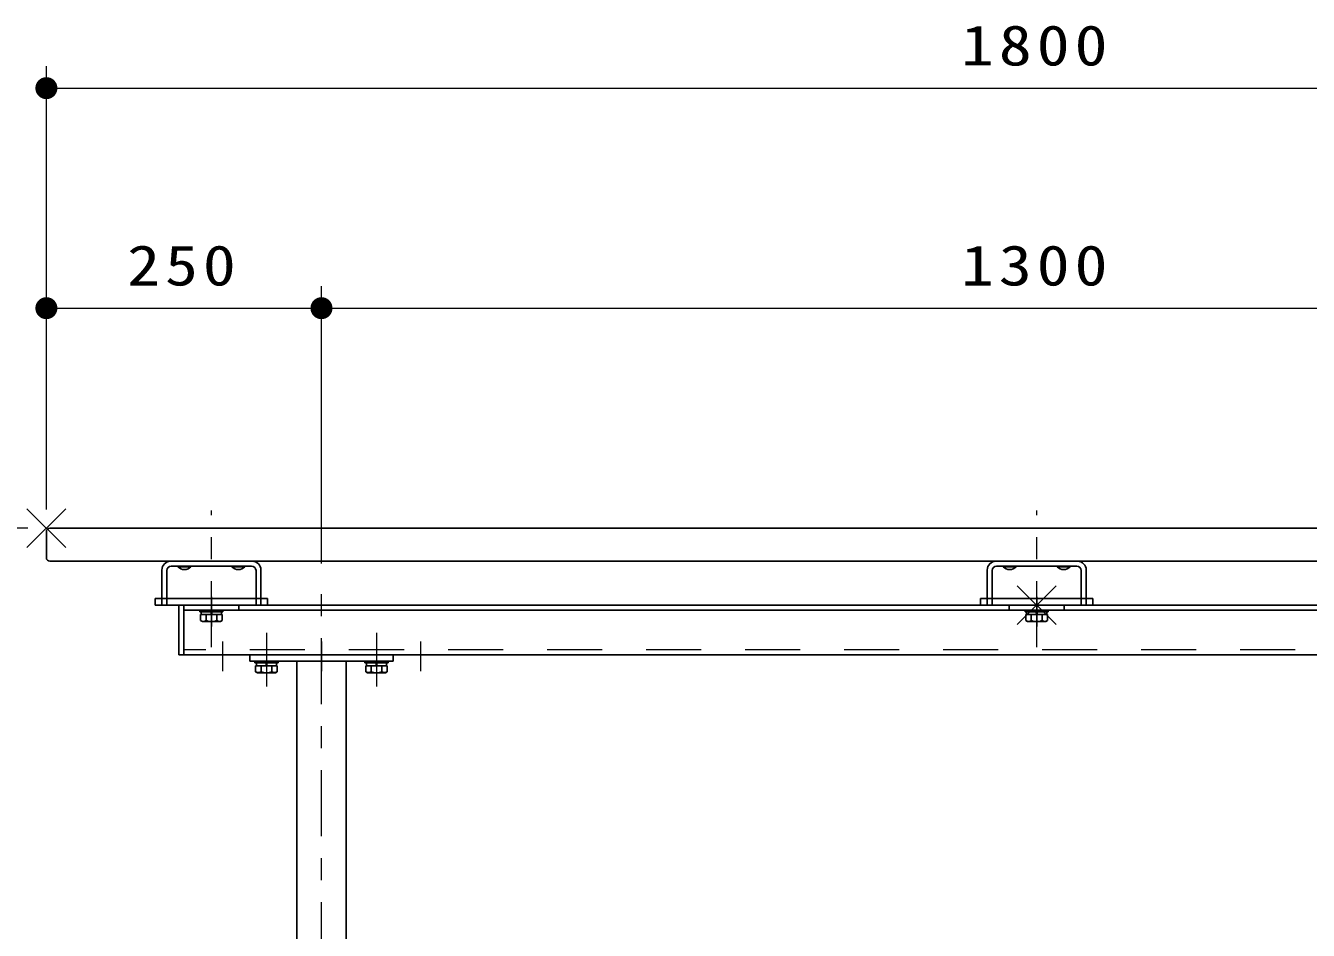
# Model space of a CAD drawing. Units: millimetres at full size, sheet at 1:20. Extents: x -7700 to 0, y 0 to 5340.
# Drawn here: x -5840 to -4675, y 2221 to 3043 of the extents above; entities that cross this region are included whole.
import ezdxf

# ---------------------------------------------------------------- set-up
doc = ezdxf.new("R2010")
doc.units = ezdxf.units.MM
doc.header["$LTSCALE"] = 20
doc.linetypes.add('USER1', pattern=[4.5, 2.5, -2])
doc.linetypes.add('USER2', pattern=[6, 3, -1, 1, -1])
doc.layers.add('layer1', color=7, linetype='Continuous', lineweight=25)
doc.styles.add('ＭＳ ゴシック', font='')
doc.styles.get('ＭＳ ゴシック').set_extended_font_data('MS Gothic')

# ---------------------------------------------------------------- blocks, each defined once
blk = doc.blocks.new('x')
at = {"color": 0, "linetype": 'Continuous', "lineweight": -2}
for p, q in [((-0.884, -0.884), (0.884, 0.884)), ((0.884, -0.884), (-0.884, 0.884))]:
    blk.add_line(p, q, dxfattribs=at)
blk = doc.blocks.new('filled_dot')
at = {"color": 0, "linetype": 'Continuous', "lineweight": -2, "const_width": 1.25}
blk.add_lwpolyline([(-0.625, 0, 1), (0.625, 0, 1)], format="xyb", close=True, dxfattribs=at)

msp = doc.modelspace()

# ---------------------------------------------------------------- linework, layer by layer
at = {"layer": 'layer1', "lineweight": 13}
for p, q in [((-5821.55, 2603.39), (-5821.55, 3006.39)), ((-5821.55, 2986.39), (-4021.55, 2986.39)), ((-5571.55, 2554.33), (-5571.55, 2806.39)), ((-5821.55, 2786.39), (-5571.55, 2786.39)), ((-5571.55, 2786.39), (-4271.55, 2786.39)), ((-5838.55, 2586.39), (-6441.55, 2586.39))]:
    msp.add_line(p, q, dxfattribs=at)
at = {"layer": 'layer1', "color": 40, "linetype": 'USER2', "lineweight": 13}
for p, q in [((-5671.55, 2478.27), (-5671.55, 2602.38)), ((-4921.55, 2478.27), (-4921.55, 2602.38))]:
    msp.add_line(p, q, dxfattribs=at)
at = {"layer": 'layer1', "color": 40}
for p, q in [((-5821.55, 2559.39), (-5821.55, 2583.39)), ((-5818.55, 2586.39), (-4024.55, 2586.39)), ((-5818.55, 2556.39), (-4024.55, 2556.39)), ((-5708.55, 2556.39), (-5634.55, 2556.39)), ((-4958.55, 2556.39), (-4884.55, 2556.39)), ((-5716.55, 2516.39), (-5716.55, 2548.39)), ((-5712.05, 2516.39), (-5712.05, 2547.89)), ((-5708.05, 2551.89), (-5635.05, 2551.89)), ((-5690.15, 2551.89), (-5701.95, 2551.89)), ((-5701.95, 2551.89), (-5701.95, 2551.39)), ((-5690.15, 2551.39), (-5701.95, 2551.39)), ((-5690.15, 2551.89), (-5690.15, 2551.39)), ((-5641.15, 2551.89), (-5652.95, 2551.89)), ((-5652.95, 2551.89), (-5652.95, 2551.39)), ((-5641.15, 2551.39), (-5652.95, 2551.39)), ((-5641.15, 2551.89), (-5641.15, 2551.39)), ((-5631.05, 2516.39), (-5631.05, 2547.89)), ((-5626.55, 2516.39), (-5626.55, 2548.39)), ((-4966.55, 2516.39), (-4966.55, 2548.39)), ((-4962.05, 2516.39), (-4962.05, 2547.89)), ((-4958.05, 2551.89), (-4885.05, 2551.89)), ((-4940.15, 2551.89), (-4951.95, 2551.89)), ((-4951.95, 2551.89), (-4951.95, 2551.39)), ((-4940.15, 2551.39), (-4951.95, 2551.39)), ((-4940.15, 2551.89), (-4940.15, 2551.39)), ((-4891.15, 2551.89), (-4902.95, 2551.89)), ((-4902.95, 2551.89), (-4902.95, 2551.39)), ((-4891.15, 2551.39), (-4902.95, 2551.39)), ((-4891.15, 2551.89), (-4891.15, 2551.39)), ((-4881.05, 2516.39), (-4881.05, 2547.89)), ((-4876.55, 2516.39), (-4876.55, 2548.39)), ((-5620.55, 2522.39), (-5722.55, 2522.39)), ((-5722.55, 2516.39), (-5722.55, 2522.39)), ((-5620.55, 2516.39), (-5620.55, 2522.39)), ((-4870.55, 2522.39), (-4972.55, 2522.39)), ((-4972.55, 2516.39), (-4972.55, 2522.39)), ((-4870.55, 2516.39), (-4870.55, 2522.39)), ((-5620.55, 2516.39), (-5722.55, 2516.39)), ((-4870.55, 2516.39), (-4972.55, 2516.39))]:
    msp.add_line(p, q, dxfattribs=at)
at = {"layer": 'layer1', "linetype": 'USER2', "lineweight": 13}
msp.add_line((-5571.55, 2186.39), (-5571.55, 2534.33), dxfattribs=at)
at = {"layer": 'layer1', "color": 140, "linetype": 'USER2', "lineweight": 13}
for p, q in [((-5671.55, 2523.89), (-5671.55, 2497.07)), ((-4921.55, 2523.89), (-4921.55, 2497.07)), ((-5661.55, 2483.39), (-5661.55, 2456.57)), ((-5621.55, 2491.29), (-5621.55, 2442.53)), ((-5621.55, 2483.39), (-5621.55, 2456.57)), ((-5571.55, 2483.39), (-5571.55, 2456.57)), ((-5521.55, 2491.29), (-5521.55, 2442.53)), ((-5521.55, 2483.39), (-5521.55, 2456.57)), ((-5481.55, 2483.39), (-5481.55, 2456.57))]:
    msp.add_line(p, q, dxfattribs=at)
at = {"layer": 'layer1', "color": 140}
for p, q in [((-5701.05, 2471.39), (-5701.05, 2516.39)), ((-5701.05, 2516.39), (-4142.05, 2516.39)), ((-5696.55, 2471.39), (-5696.55, 2516.39)), ((-5696.55, 2511.89), (-4146.55, 2511.89)), ((-5646.55, 2511.89), (-5646.55, 2516.39)), ((-4946.55, 2511.89), (-4946.55, 2516.39)), ((-4896.55, 2511.89), (-4896.55, 2516.39)), ((-4142.05, 2471.39), (-5701.05, 2471.39)), ((-5636.55, 2471.39), (-5506.55, 2471.39)), ((-5636.55, 2471.39), (-5636.55, 2465.39)), ((-5506.55, 2471.39), (-5506.55, 2465.39)), ((-5506.55, 2465.39), (-5636.55, 2465.39)), ((-5594.05, 2465.39), (-5594.05, 1936.39)), ((-5549.05, 2465.39), (-5549.05, 1936.39))]:
    msp.add_line(p, q, dxfattribs=at)
at = {"layer": 'layer1', "color": 121}
for p, q in [((-5682.05, 2511.89), (-5661.05, 2511.89)), ((-5682.05, 2511.89), (-5682.05, 2510.39)), ((-5682.05, 2510.39), (-5661.05, 2510.39)), ((-5661.73, 2507.89), (-5681.36, 2507.89)), ((-5681.36, 2507.89), (-5681.36, 2502.39)), ((-5680.75, 2510.39), (-5680.75, 2507.89)), ((-5662.35, 2510.39), (-5680.75, 2510.39)), ((-5662.35, 2507.89), (-5680.75, 2507.89)), ((-5676.45, 2507.89), (-5676.45, 2502.39)), ((-5672.22, 2510.39), (-5671.55, 2507.89)), ((-5671.55, 2510.39), (-5670.88, 2507.89)), ((-5666.64, 2507.89), (-5666.64, 2502.39)), ((-5662.35, 2510.39), (-5662.35, 2507.89)), ((-5661.73, 2507.89), (-5661.73, 2502.39)), ((-5661.05, 2510.39), (-5661.05, 2511.89)), ((-4932.05, 2511.89), (-4911.05, 2511.89)), ((-4932.05, 2511.89), (-4932.05, 2510.39)), ((-4932.05, 2510.39), (-4911.05, 2510.39)), ((-4911.73, 2507.89), (-4931.36, 2507.89)), ((-4931.36, 2507.89), (-4931.36, 2502.39)), ((-4930.75, 2510.39), (-4930.75, 2507.89)), ((-4912.35, 2510.39), (-4930.75, 2510.39)), ((-4912.35, 2507.89), (-4930.75, 2507.89)), ((-4926.45, 2507.89), (-4926.45, 2502.39)), ((-4922.22, 2510.39), (-4921.55, 2507.89)), ((-4921.55, 2510.39), (-4920.88, 2507.89)), ((-4916.64, 2507.89), (-4916.64, 2502.39)), ((-4912.35, 2510.39), (-4912.35, 2507.89)), ((-4911.73, 2507.89), (-4911.73, 2502.39)), ((-4911.05, 2510.39), (-4911.05, 2511.89)), ((-5681.36, 2502.39), (-5679.8, 2501.49)), ((-5663.3, 2501.49), (-5679.8, 2501.49)), ((-5661.73, 2502.39), (-5663.3, 2501.49)), ((-4931.36, 2502.39), (-4929.8, 2501.49)), ((-4913.3, 2501.49), (-4929.8, 2501.49)), ((-4911.73, 2502.39), (-4913.3, 2501.49)), ((-5632.05, 2465.39), (-5611.05, 2465.39)), ((-5632.05, 2465.39), (-5632.05, 2463.89)), ((-5632.05, 2463.89), (-5611.05, 2463.89)), ((-5611.73, 2461.39), (-5631.36, 2461.39)), ((-5631.36, 2461.39), (-5631.36, 2455.89)), ((-5630.75, 2463.89), (-5630.75, 2461.39)), ((-5612.35, 2463.89), (-5630.75, 2463.89)), ((-5612.35, 2461.39), (-5630.75, 2461.39)), ((-5626.45, 2461.39), (-5626.45, 2455.89)), ((-5622.22, 2463.89), (-5621.55, 2461.39)), ((-5621.55, 2463.89), (-5620.88, 2461.39)), ((-5616.64, 2461.39), (-5616.64, 2455.89)), ((-5612.35, 2463.89), (-5612.35, 2461.39)), ((-5611.73, 2461.39), (-5611.73, 2455.89)), ((-5611.05, 2463.89), (-5611.05, 2465.39)), ((-5532.05, 2465.39), (-5511.05, 2465.39)), ((-5532.05, 2465.39), (-5532.05, 2463.89)), ((-5532.05, 2463.89), (-5511.05, 2463.89)), ((-5511.73, 2461.39), (-5531.36, 2461.39)), ((-5531.36, 2461.39), (-5531.36, 2455.89)), ((-5530.75, 2463.89), (-5530.75, 2461.39)), ((-5512.35, 2463.89), (-5530.75, 2463.89)), ((-5512.35, 2461.39), (-5530.75, 2461.39)), ((-5526.45, 2461.39), (-5526.45, 2455.89)), ((-5522.22, 2463.89), (-5521.55, 2461.39)), ((-5521.55, 2463.89), (-5520.88, 2461.39)), ((-5516.64, 2461.39), (-5516.64, 2455.89)), ((-5512.35, 2463.89), (-5512.35, 2461.39)), ((-5511.73, 2461.39), (-5511.73, 2455.89)), ((-5511.05, 2463.89), (-5511.05, 2465.39)), ((-5631.36, 2455.89), (-5629.8, 2454.99)), ((-5613.3, 2454.99), (-5629.8, 2454.99)), ((-5611.73, 2455.89), (-5613.3, 2454.99)), ((-5531.36, 2455.89), (-5529.8, 2454.99)), ((-5513.3, 2454.99), (-5529.8, 2454.99)), ((-5511.73, 2455.89), (-5513.3, 2454.99))]:
    msp.add_line(p, q, dxfattribs=at)
at = {"layer": 'layer1', "color": 140, "linetype": 'USER1', "lineweight": 13}
msp.add_line((-4146.55, 2475.89), (-5696.55, 2475.89), dxfattribs=at)
at = {"layer": 'layer1', "color": 40}
for centre, radius, start, end in [((-5818.55, 2583.39), 3, 90, 180), ((-5818.55, 2559.39), 3, 180, 270), ((-5708.55, 2548.39), 8, 90, 180), ((-5634.55, 2548.39), 8, 0, 90), ((-4958.55, 2548.39), 8, 90, 180), ((-4884.55, 2548.39), 8, 0, 90), ((-5708.05, 2547.89), 4, 90, 180), ((-5696.05, 2556.78), 7.99, 222.43594, 317.56406), ((-5647.05, 2556.78), 7.99, 222.43594, 317.56406), ((-5635.05, 2547.89), 4, 0, 90), ((-4958.05, 2547.89), 4, 90, 180), ((-4946.05, 2556.78), 7.99, 222.43594, 317.56406), ((-4897.05, 2556.78), 7.99, 222.43594, 317.56406), ((-4885.05, 2547.89), 4, 0, 90)]:
    msp.add_arc(centre, radius, start, end, dxfattribs=at)
at = {"layer": 'layer1', "color": 121}
for centre, radius, start, end in [((-5678.91, 2506.64), 4.91, 240.00001, 299.99999), ((-5671.55, 2515.27), 13.78, 249.136, 290.864), ((-5664.19, 2506.64), 4.91, 240.00001, 299.99999), ((-4928.91, 2506.64), 4.91, 240.00001, 299.99999), ((-4921.55, 2515.27), 13.78, 249.136, 290.864), ((-4914.19, 2506.64), 4.91, 240.00001, 299.99999), ((-5628.91, 2460.14), 4.91, 240.00001, 299.99999), ((-5621.55, 2468.77), 13.78, 249.136, 290.864), ((-5614.19, 2460.14), 4.91, 240.00001, 299.99999), ((-5528.91, 2460.14), 4.91, 240.00001, 299.99999), ((-5521.55, 2468.77), 13.78, 249.136, 290.864), ((-5514.19, 2460.14), 4.91, 240.00001, 299.99999)]:
    msp.add_arc(centre, radius, start, end, dxfattribs=at)

# ---------------------------------------------------------------- block references
at = {"layer": 'layer1', "lineweight": 13, "xscale": 8, "yscale": 8}
for p in [(-5821.55, 2986.39), (-5821.55, 2786.39), (-5571.55, 2786.39)]:
    msp.add_blockref('filled_dot', p, dxfattribs=at)
at = {"layer": 'layer1', "lineweight": 13, "xscale": 8, "yscale": 8, "rotation": 180}
msp.add_blockref('filled_dot', (-5571.55, 2786.39), dxfattribs=at)
at = {"layer": 'layer1', "xscale": 20, "yscale": 20}
msp.add_blockref('x', (-5821.55, 2586.39), dxfattribs=at)
at = {"layer": 'layer1', "color": 140, "xscale": 20, "yscale": 20}
msp.add_blockref('x', (-4921.55, 2516.39), dxfattribs=at)
msp.add_blockref('x', (-4921.55, 2516.39), dxfattribs=at)
at = {"layer": 'layer1', "color": 40, "xscale": 20, "yscale": 20}
msp.add_blockref('x', (-4921.55, 2516.39), dxfattribs=at)

# ---------------------------------------------------------------- texts
at = {"layer": 'layer1', "char_height": 36.66, "attachment_point": 8, "style": 'ＭＳ ゴシック'}
for s, insert in [('\\T1.15;\\W1.2;1800', (-4921.55, 3006.39)), ('\\T1.15;\\W1.2;250', (-5696.55, 2806.39)), ('\\T1.15;\\W1.2;1300', (-4921.55, 2806.39))]:
    msp.add_mtext(s, dxfattribs=dict(at, insert=insert))

doc.saveas('drawing.dxf')
